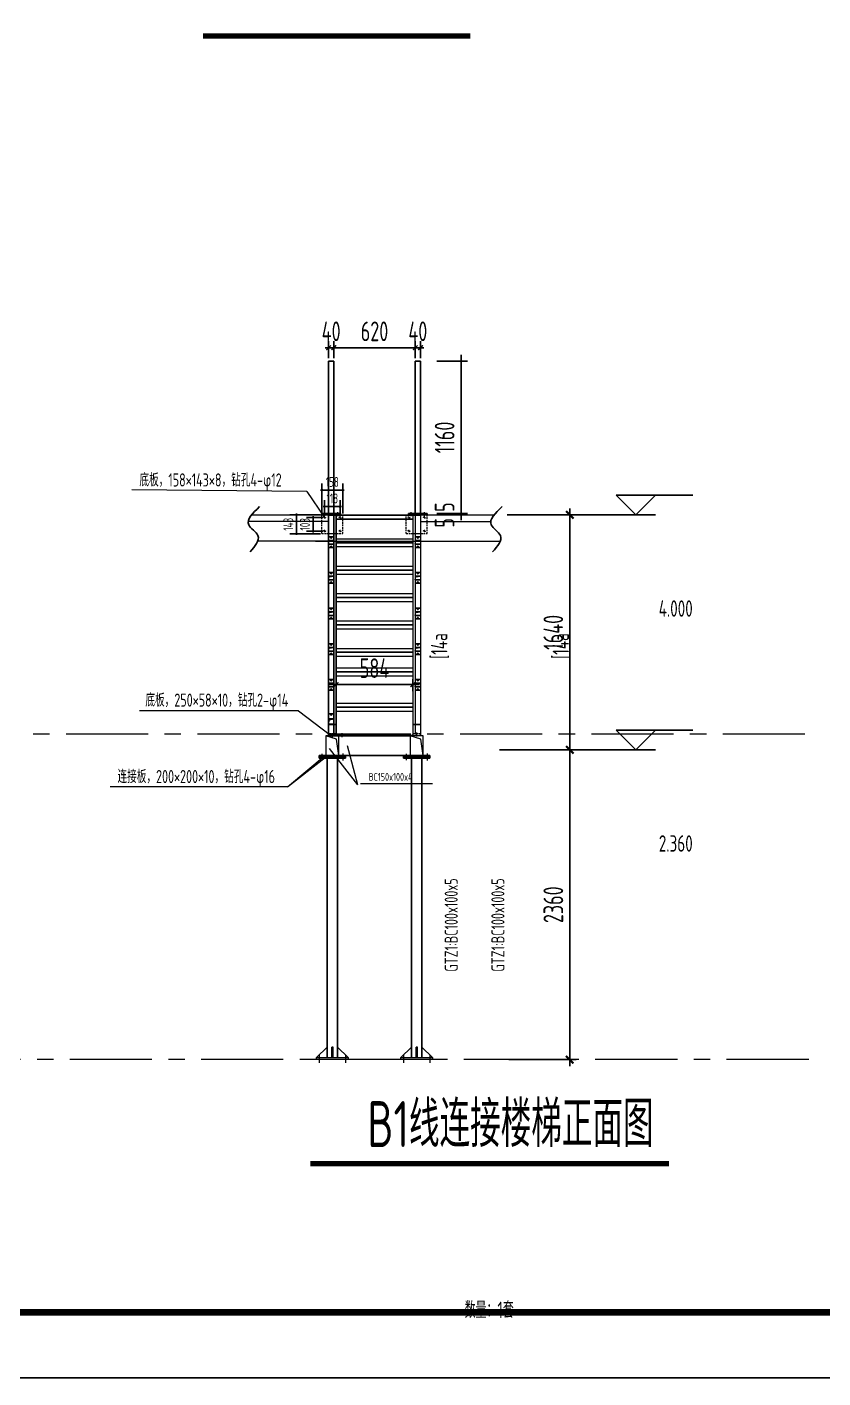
# Model space of a CAD drawing. Extents: x 498328 to 716449, y -893371 to -467753.
# Drawn here: x 589035 to 601154, y -893371 to -872786 of the extents above; entities that cross this region are included whole.
import ezdxf
from ezdxf.enums import TextEntityAlignment as Align

# ---------------------------------------------------------------- set-up
doc = ezdxf.new("R2010")
doc.units = 0
doc.header["$LTSCALE"] = 1000
doc.header["$PDMODE"] = 35
doc.header["$PDSIZE"] = 20
for name, pattern in [('CACHE', [0.375, 0.25, -0.125]), ('CENTER', [2, 1.25, -0.25, 0.25, -0.25]), ('CENTER2', [28.575, 19.05, -3.175, 3.175, -3.175])]:
    doc.linetypes.add(name, pattern=pattern)
doc.layers.get('0').update_dxf_attribs({"linetype": 'CONTINUOUS'})
doc.layers.get('Defpoints').update_dxf_attribs({"linetype": 'CONTINUOUS'})
for name, color, linetype in [('01', 7, 'CONTINUOUS'), ('1轮廓实线层', 7, 'CONTINUOUS'), ('AXIS', 251, 'CENTER'), ('DIM', 3, 'CONTINUOUS'), ('PUB_TEXT', 7, 'CONTINUOUS'), ('PUB_TITLE', 4, 'CONTINUOUS'), ('SD_NAME_TOPC', 7, 'CONTINUOUS'), ('THIN', 7, 'CONTINUOUS'), ('焊缝', 1, 'CONTINUOUS'), ('设备基础', 2, 'CONTINUOUS')]:
    doc.layers.add(name, color=color, linetype=linetype)
doc.layers.add('yichutu', color=7, linetype='CONTINUOUS', true_color=0xffffff, plot=False)
doc.layers.add('平立面图文字', color=7, linetype='CONTINUOUS', lineweight=18)
doc.layers.add('详图标注文字', color=7, linetype='CONTINUOUS', lineweight=18)
doc.styles.add('StTextStyle', font='yjkeng.shx', dxfattribs={"width": 0.7, "height": 250, "bigfont": 'yjkchn.shx'})
doc.styles.add('TSSD-REIN', font='tssdeng.shx', dxfattribs={"width": 0.7, "bigfont": 'tssdchn.shx'})
doc.styles.add('TSSD_DIMENSION', font='Tssdeng.shx', dxfattribs={"width": 0.7, "bigfont": 'hztxt.shx'})
doc.styles.add('TSSD_LABEL', font='Tssdeng.shx', dxfattribs={"width": 0.7, "bigfont": 'hztxt.shx'})
doc.styles.add('TSSD_REIN', font='Tssdeng.shx', dxfattribs={"width": 0.7, "bigfont": 'hztxt.shx'})
doc.dimstyles.new('TSSD_50_100', dxfattribs={"dimtxt": 300, "dimasz": 80, "dimexe": 100, "dimexo": 250, "dimgap": 100, "dimtad": 1, "dimdec": 0, "dimlfac": 0.5, "dimzin": 0, "dimdsep": 46, "dimtxsty": 'TSSD_DIMENSION', "dimblk": 'ARCHTICK', "dimcen": 0, "dimdle": 100, "dimclrt": 7, "dimadec": 0, "dimazin": 0, "dimtfac": 1, "dimtdec": 0, "dimtix": 1, "dimtmove": 2, "dimatfit": 3, "dimldrblk": 'ARCHTICK', "dimfxl": 0, "dimtolj": 1, "dimtzin": 0, "dimarcsym": 0})

# ---------------------------------------------------------------- blocks, each defined once
blk = doc.blocks.new('yct-841-594-84100-59400-100-1000.0')
at = {"layer": 'yichutu', "color": 7, "true_color": 0xffffff}
blk.add_lwpolyline([(0, 0), (0, 59400), (84100, 59400), (84100, 0)], close=True, dxfattribs=at)
blk = doc.blocks.new('_ARCHTICK')
at = {"color": 0, "const_width": 0.4}
blk.add_lwpolyline([(-0.71, -0.71), (0.71, 0.71)], dxfattribs=at)
blk = doc.blocks.new('*D930')
at = {"layer": 'Defpoints', "color": 0, "transparency": 16777216}
for p in [(596096, -880220), (597299, -880220), (595979, -883800)]:
    blk.add_point(p, dxfattribs=at)
at = {"layer": 'DIM', "color": 0, "lineweight": -2, "transparency": 16777216}
for p, q in [((597299, -883900), (597299, -880120)), ((596346, -880220), (597399, -880220)), ((596229, -883800), (597399, -883800))]:
    blk.add_line(p, q, dxfattribs=at)
at = {"layer": 'DIM', "color": 0, "lineweight": -2, "transparency": 16777216, "xscale": 80, "yscale": 80, "zscale": 80}
for p, rotation in [((597299, -880220), 90), ((597299, -883800), 270)]:
    blk.add_blockref('_ARCHTICK', p, dxfattribs=dict(at, rotation=rotation))
at = {"layer": 'DIM', "color": 7, "transparency": 16777216, "insert": (597049, -882010), "char_height": 300, "attachment_point": 5, "rotation": 90, "style": 'TSSD_DIMENSION'}
blk.add_mtext('\\A1;1640', dxfattribs=at)
blk = doc.blocks.new('*D931')
at = {"layer": 'Defpoints', "color": 0, "transparency": 16777216}
for p in [(595979, -883800), (597299, -883800), (596119, -888520)]:
    blk.add_point(p, dxfattribs=at)
at = {"layer": 'DIM', "color": 0, "lineweight": -2, "transparency": 16777216}
for p, q in [((596229, -883800), (597399, -883800)), ((597299, -888620), (597299, -883700)), ((596369, -888520), (597399, -888520))]:
    blk.add_line(p, q, dxfattribs=at)
at = {"layer": 'DIM', "color": 0, "lineweight": -2, "transparency": 16777216, "xscale": 80, "yscale": 80, "zscale": 80}
for p, rotation in [((597299, -883800), 90), ((597299, -888520), 270)]:
    blk.add_blockref('_ARCHTICK', p, dxfattribs=dict(at, rotation=rotation))
at = {"layer": 'DIM', "color": 7, "transparency": 16777216, "insert": (597049, -886160), "char_height": 300, "attachment_point": 5, "rotation": 90, "style": 'TSSD_DIMENSION'}
blk.add_mtext('\\A1;2360', dxfattribs=at)
blk = doc.blocks.new('*D934')
at = {"layer": 'Defpoints', "color": 0, "transparency": 16777216}
for p in [(593842, -879843), (593526, -880220), (593842, -880220)]:
    blk.add_point(p, dxfattribs=at)
at = {"layer": 'DIM', "color": 0, "lineweight": -2, "transparency": 16777216}
for p, q in [((593526, -880200), (593526, -879743)), ((593842, -880200), (593842, -879743)), ((593526, -879843), (593506, -879843)), ((593526, -879843), (593842, -879843)), ((593842, -879843), (593862, -879843))]:
    blk.add_line(p, q, dxfattribs=at)
at = {"layer": 'DIM', "color": 0, "lineweight": -2, "transparency": 16777216, "xscale": 20, "yscale": 20, "zscale": 20}
blk.add_blockref('_ARCHTICK', (593526, -879843), dxfattribs=at)
at = {"layer": 'DIM', "color": 0, "lineweight": -2, "transparency": 16777216, "xscale": 20, "yscale": 20, "zscale": 20, "rotation": 180}
blk.add_blockref('_ARCHTICK', (593842, -879843), dxfattribs=at)
at = {"layer": 'DIM', "color": 7, "transparency": 16777216, "insert": (593684, -879718), "char_height": 150, "attachment_point": 5, "style": 'TSSD_DIMENSION'}
blk.add_mtext('\\A1;158', dxfattribs=at)
blk = doc.blocks.new('*D935')
at = {"layer": 'Defpoints', "color": 0, "transparency": 16777216}
for p in [(593526, -880220), (593139, -880506), (593526, -880506)]:
    blk.add_point(p, dxfattribs=at)
at = {"layer": 'DIM', "color": 0, "lineweight": -2, "transparency": 16777216}
for p, q in [((593506, -880220), (593039, -880220)), ((593139, -880220), (593139, -880200)), ((593139, -880220), (593139, -880506)), ((593506, -880506), (593039, -880506)), ((593139, -880506), (593139, -880526))]:
    blk.add_line(p, q, dxfattribs=at)
at = {"layer": 'DIM', "color": 0, "lineweight": -2, "transparency": 16777216, "xscale": 20, "yscale": 20, "zscale": 20}
for p, rotation in [((593139, -880220), 270), ((593139, -880506), 90)]:
    blk.add_blockref('_ARCHTICK', p, dxfattribs=dict(at, rotation=rotation))
at = {"layer": 'DIM', "color": 7, "transparency": 16777216, "insert": (593014, -880363), "char_height": 150, "attachment_point": 5, "rotation": 90, "style": 'TSSD_DIMENSION'}
blk.add_mtext('\\A1;143', dxfattribs=at)
blk = doc.blocks.new('*D932')
at = {"layer": 'Defpoints', "color": 0, "transparency": 16777216}
for p in [(593802, -880094), (593566, -880260), (593802, -880260)]:
    blk.add_point(p, dxfattribs=at)
at = {"layer": 'DIM', "color": 0, "lineweight": -2, "transparency": 16777216}
for p, q in [((593566, -880094), (593546, -880094)), ((593566, -880240), (593566, -879994)), ((593566, -880094), (593802, -880094)), ((593802, -880240), (593802, -879994)), ((593802, -880094), (593822, -880094))]:
    blk.add_line(p, q, dxfattribs=at)
at = {"layer": 'DIM', "color": 0, "lineweight": -2, "transparency": 16777216, "xscale": 20, "yscale": 20, "zscale": 20}
blk.add_blockref('_ARCHTICK', (593566, -880094), dxfattribs=at)
at = {"layer": 'DIM', "color": 0, "lineweight": -2, "transparency": 16777216, "xscale": 20, "yscale": 20, "zscale": 20, "rotation": 180}
blk.add_blockref('_ARCHTICK', (593802, -880094), dxfattribs=at)
at = {"layer": 'DIM', "color": 7, "transparency": 16777216, "insert": (593684, -879969), "char_height": 150, "attachment_point": 5, "style": 'TSSD_DIMENSION'}
blk.add_mtext('\\A1;118', dxfattribs=at)
blk = doc.blocks.new('*D933')
at = {"layer": 'Defpoints', "color": 0, "transparency": 16777216}
for p in [(593566, -880260), (593392, -880466), (593566, -880466)]:
    blk.add_point(p, dxfattribs=at)
at = {"layer": 'DIM', "color": 0, "lineweight": -2, "transparency": 16777216}
for p, q in [((593546, -880260), (593292, -880260)), ((593392, -880260), (593392, -880240)), ((593392, -880260), (593392, -880466)), ((593546, -880466), (593292, -880466)), ((593392, -880466), (593392, -880486))]:
    blk.add_line(p, q, dxfattribs=at)
at = {"layer": 'DIM', "color": 0, "lineweight": -2, "transparency": 16777216, "xscale": 20, "yscale": 20, "zscale": 20}
for p, rotation in [((593392, -880260), 270), ((593392, -880466), 90)]:
    blk.add_blockref('_ARCHTICK', p, dxfattribs=dict(at, rotation=rotation))
at = {"layer": 'DIM', "color": 7, "transparency": 16777216, "insert": (593267, -880363), "char_height": 150, "attachment_point": 5, "rotation": 90, "style": 'TSSD_DIMENSION'}
blk.add_mtext('\\A1;103', dxfattribs=at)
blk = doc.blocks.new('*D936')
at = {"layer": 'Defpoints', "color": 0, "transparency": 16777216}
for p in [(595026, -877880), (595026, -880199), (595644, -880199)]:
    blk.add_point(p, dxfattribs=at)
at = {"layer": 'DIM', "color": 0, "lineweight": -2, "transparency": 16777216}
for p, q in [((595276, -877880), (595744, -877880)), ((595644, -877780), (595644, -880299)), ((595276, -880199), (595744, -880199))]:
    blk.add_line(p, q, dxfattribs=at)
at = {"layer": 'DIM', "color": 0, "lineweight": -2, "transparency": 16777216, "xscale": 10, "yscale": 10, "zscale": 10}
for p, rotation in [((595644, -877880), 90), ((595644, -880199), 270)]:
    blk.add_blockref('_ARCHTICK', p, dxfattribs=dict(at, rotation=rotation))
at = {"layer": 'DIM', "color": 7, "transparency": 16777216, "insert": (595394, -879040), "char_height": 300, "attachment_point": 5, "rotation": 90, "style": 'TSSD_DIMENSION'}
blk.add_mtext('\\A1;1160', dxfattribs=at)
blk = doc.blocks.new('*D937')
at = {"layer": 'Defpoints', "color": 0, "transparency": 16777216}
for p in [(595026, -880199), (595026, -880209), (595644, -880209)]:
    blk.add_point(p, dxfattribs=at)
at = {"layer": 'DIM', "color": 0, "lineweight": -2, "transparency": 16777216}
for p, q in [((595644, -880199), (595644, -880189)), ((595276, -880199), (595744, -880199)), ((595276, -880209), (595744, -880209)), ((595644, -880199), (595644, -880209)), ((595644, -880209), (595644, -880219))]:
    blk.add_line(p, q, dxfattribs=at)
at = {"layer": 'DIM', "color": 0, "lineweight": -2, "transparency": 16777216, "xscale": 10, "yscale": 10, "zscale": 10}
for p, rotation in [((595644, -880199), 270), ((595644, -880209), 90)]:
    blk.add_blockref('_ARCHTICK', p, dxfattribs=dict(at, rotation=rotation))
at = {"layer": 'DIM', "color": 7, "transparency": 16777216, "insert": (595394, -880101), "char_height": 300, "attachment_point": 5, "rotation": 90, "style": 'TSSD_DIMENSION'}
blk.add_mtext('\\A1;5', dxfattribs=at)
blk = doc.blocks.new('*D938')
at = {"layer": 'Defpoints', "color": 0, "transparency": 16777216}
for p in [(595026, -880209), (595026, -880220), (595644, -880220)]:
    blk.add_point(p, dxfattribs=at)
at = {"layer": 'DIM', "color": 0, "lineweight": -2, "transparency": 16777216}
for p, q in [((595276, -880209), (595744, -880209)), ((595276, -880220), (595744, -880220)), ((595644, -880209), (595644, -880199)), ((595644, -880209), (595644, -880220)), ((595644, -880220), (595644, -880230))]:
    blk.add_line(p, q, dxfattribs=at)
at = {"layer": 'DIM', "color": 0, "lineweight": -2, "transparency": 16777216, "xscale": 10, "yscale": 10, "zscale": 10}
for p, rotation in [((595644, -880209), 270), ((595644, -880220), 90)]:
    blk.add_blockref('_ARCHTICK', p, dxfattribs=dict(at, rotation=rotation))
at = {"layer": 'DIM', "color": 7, "transparency": 16777216, "insert": (595394, -880340), "char_height": 300, "attachment_point": 5, "rotation": 90, "style": 'TSSD_DIMENSION'}
blk.add_mtext('\\A1;5', dxfattribs=at)
blk = doc.blocks.new('*D941')
at = {"layer": 'Defpoints', "color": 0, "transparency": 16777216}
for p in [(593706, -877673), (593626, -877880), (593706, -877880)]:
    blk.add_point(p, dxfattribs=at)
at = {"layer": 'DIM', "color": 0, "lineweight": -2, "transparency": 16777216}
for p, q in [((593626, -877673), (593576, -877673)), ((593626, -877830), (593626, -877573)), ((593626, -877673), (593706, -877673)), ((593706, -877830), (593706, -877573)), ((593706, -877673), (593756, -877673))]:
    blk.add_line(p, q, dxfattribs=at)
at = {"layer": 'DIM', "color": 0, "lineweight": -2, "transparency": 16777216, "xscale": 50, "yscale": 50, "zscale": 50}
blk.add_blockref('_ARCHTICK', (593626, -877673), dxfattribs=at)
at = {"layer": 'DIM', "color": 0, "lineweight": -2, "transparency": 16777216, "xscale": 50, "yscale": 50, "zscale": 50, "rotation": 180}
blk.add_blockref('_ARCHTICK', (593706, -877673), dxfattribs=at)
at = {"layer": 'DIM', "color": 7, "transparency": 16777216, "insert": (593666, -877423), "char_height": 300, "attachment_point": 5, "style": 'TSSD_DIMENSION'}
blk.add_mtext('\\A1;40', dxfattribs=at)
blk = doc.blocks.new('*D942')
at = {"layer": 'Defpoints', "color": 0, "transparency": 16777216}
for p in [(594946, -877673), (593706, -877880), (594946, -877880)]:
    blk.add_point(p, dxfattribs=at)
at = {"layer": 'DIM', "color": 0, "lineweight": -2, "transparency": 16777216}
for p, q in [((593606, -877673), (595046, -877673)), ((593706, -877830), (593706, -877573)), ((594946, -877830), (594946, -877573))]:
    blk.add_line(p, q, dxfattribs=at)
at = {"layer": 'DIM', "color": 0, "lineweight": -2, "transparency": 16777216, "xscale": 50, "yscale": 50, "zscale": 50, "rotation": 180}
blk.add_blockref('_ARCHTICK', (593706, -877673), dxfattribs=at)
at = {"layer": 'DIM', "color": 0, "lineweight": -2, "transparency": 16777216, "xscale": 50, "yscale": 50, "zscale": 50}
blk.add_blockref('_ARCHTICK', (594946, -877673), dxfattribs=at)
at = {"layer": 'DIM', "color": 7, "transparency": 16777216, "insert": (594326, -877423), "char_height": 300, "attachment_point": 5, "style": 'TSSD_DIMENSION'}
blk.add_mtext('\\A1;620', dxfattribs=at)
blk = doc.blocks.new('*D940')
at = {"layer": 'Defpoints', "color": 0, "transparency": 16777216}
for p in [(595026, -877673), (594946, -877880), (595026, -877880)]:
    blk.add_point(p, dxfattribs=at)
at = {"layer": 'DIM', "color": 0, "lineweight": -2, "transparency": 16777216}
for p, q in [((594946, -877673), (594896, -877673)), ((594946, -877830), (594946, -877573)), ((594946, -877673), (595026, -877673)), ((595026, -877830), (595026, -877573)), ((595026, -877673), (595076, -877673))]:
    blk.add_line(p, q, dxfattribs=at)
at = {"layer": 'DIM', "color": 0, "lineweight": -2, "transparency": 16777216, "xscale": 50, "yscale": 50, "zscale": 50}
blk.add_blockref('_ARCHTICK', (594946, -877673), dxfattribs=at)
at = {"layer": 'DIM', "color": 0, "lineweight": -2, "transparency": 16777216, "xscale": 50, "yscale": 50, "zscale": 50, "rotation": 180}
blk.add_blockref('_ARCHTICK', (595026, -877673), dxfattribs=at)
at = {"layer": 'DIM', "color": 7, "transparency": 16777216, "insert": (594986, -877423), "char_height": 300, "attachment_point": 5, "style": 'TSSD_DIMENSION'}
blk.add_mtext('\\A1;40', dxfattribs=at)
blk = doc.blocks.new('*D943')
at = {"layer": 'Defpoints', "color": 0, "transparency": 16777216}
for p in [(593742, -882672), (594910, -882672), (594910, -882805)]:
    blk.add_point(p, dxfattribs=at)
at = {"layer": 'DIM', "color": 0, "lineweight": -2, "transparency": 16777216}
for p, q in [((593642, -882805), (595010, -882805)), ((593742, -882722), (593742, -882905)), ((594910, -882722), (594910, -882905))]:
    blk.add_line(p, q, dxfattribs=at)
at = {"layer": 'DIM', "color": 0, "lineweight": -2, "transparency": 16777216, "xscale": 50, "yscale": 50, "zscale": 50, "rotation": 180}
blk.add_blockref('_ARCHTICK', (593742, -882805), dxfattribs=at)
at = {"layer": 'DIM', "color": 0, "lineweight": -2, "transparency": 16777216, "xscale": 50, "yscale": 50, "zscale": 50}
blk.add_blockref('_ARCHTICK', (594910, -882805), dxfattribs=at)
at = {"layer": 'DIM', "color": 7, "transparency": 16777216, "insert": (594326, -882555), "char_height": 300, "attachment_point": 5, "style": 'TSSD_DIMENSION'}
blk.add_mtext('\\A1;584', dxfattribs=at)

msp = doc.modelspace()

# ---------------------------------------------------------------- hatches: boundary and pattern name
at = {"layer": '焊缝'}
h = msp.add_hatch(dxfattribs=at)
h.set_pattern_fill('ANSI31', color=0)
h.set_pattern_definition([(45, (118855.4622, -142240.2433), (-2.24506403, 2.24506403), [])])
h.paths.add_polyline_path([(593742.1, -883579.6), (594910.3, -883579.6), (594910.3, -883585.6), (593742.1, -883585.6)])

# ---------------------------------------------------------------- linework, layer by layer
at = {"layer": '01', "color": 8, "lineweight": 9}
for p, q in [((593297.1, -879861.2), (590630.5, -879840.4)), ((593297.1, -879861.2), (593566.1, -880259.6)), ((593168.9, -883203.7), (590748.8, -883203.7)), ((593168.9, -883203.7), (593655.9, -883576.3)), ((593001.7, -884364.3), (593560.9, -883897.8)), ((593001.7, -884364.3), (593577.3, -883916.2)), ((593001.7, -884364.3), (590302, -884364.3))]:
    msp.add_line(p, q, dxfattribs=at)
at = {"layer": '1轮廓实线层', "lineweight": 20}
for p, q in [((593626.3, -880319.6), (592402.8, -880319.6)), ((592453.6, -880219.6), (596146.6, -880219.6)), ((593626.1, -880225.6), (593742.1, -880225.6)), ((594910.1, -880225.6), (595026.1, -880225.6)), ((594910.3, -880219.6), (594910.3, -883565.6)), ((594910.3, -880225.6), (595026.3, -880225.6)), ((594946.3, -880219.6), (594946.3, -883565.6)), ((595026.3, -880219.6), (595026.3, -883565.6)), ((595026.3, -880319.6), (596095.7, -880319.6)), ((593742.3, -880583.9), (594910.3, -880583.9)), ((593626.3, -880619.6), (592547.8, -880619.6)), ((593742.3, -880703.9), (594910.3, -880703.9)), ((595026.3, -880619.6), (596240.8, -880619.6)), ((593742.3, -881001.4), (594910.3, -881001.4)), ((593742.3, -881121.4), (594910.3, -881121.4)), ((593742.2, -881418.5), (594910.3, -881418.5)), ((593742.2, -881538.5), (594910.3, -881538.5)), ((593742.1, -881836.4), (594910.2, -881836.4)), ((593742.1, -881956.4), (594910.2, -881956.4)), ((593742.1, -882253.9), (594910.2, -882253.9)), ((593742.1, -882373.9), (594910.2, -882373.9)), ((593742.2, -882552.2), (594910.3, -882552.2)), ((593742.2, -882672.2), (594910.3, -882672.2)), ((593742.1, -883088.1), (594910.3, -883088.1)), ((593742.1, -883208.1), (594910.3, -883208.1)), ((593444.1, -888487.6), (593924.1, -888487.6)), ((593444.1, -888519.6), (593444.1, -888487.6)), ((593924.1, -888519.6), (593444.1, -888519.6)), ((593924.1, -888487.6), (593924.1, -888519.6)), ((594728.3, -888487.6), (595208.3, -888487.6)), ((594728.3, -888519.6), (594728.3, -888487.6)), ((595208.3, -888519.6), (594728.3, -888519.6)), ((595208.3, -888487.6), (595208.3, -888519.6))]:
    msp.add_line(p, q, dxfattribs=at)
at = {"layer": '1轮廓实线层', "linetype": 'CACHE', "lineweight": 20, "ltscale": 0.1}
for p, q in [((593526.1, -880505.6), (593526.1, -880219.6)), ((593526.1, -880219.6), (593842.1, -880219.6)), ((593842.1, -880505.6), (593842.1, -880219.6)), ((594810.1, -880505.6), (594810.1, -880219.6)), ((594810.1, -880219.6), (595126.1, -880219.6)), ((595126.1, -880505.6), (595126.1, -880219.6)), ((593526.1, -880505.6), (593842.1, -880505.6)), ((593626.3, -880505), (593742.3, -880505)), ((594810.1, -880505.6), (595126.1, -880505.6)), ((594910.3, -880505), (595026.3, -880505)), ((594910.3, -880505), (595026.3, -880505)), ((593742.1, -883554), (593626.1, -883554)), ((595026.5, -883554), (594910.3, -883554))]:
    msp.add_line(p, q, dxfattribs=at)
at = {"layer": '1轮廓实线层', "color": 8, "lineweight": 9}
for p, q in [((593426.3, -880619.6), (595026.3, -880619.6)), ((593626.1, -880666.5), (593637, -880618.3)), ((593637, -880618.3), (593706.1, -880610.8)), ((594946.3, -880666.5), (594957.1, -880618.3)), ((594957.1, -880618.3), (595026.3, -880610.8)), ((593626.1, -881209.9), (593637, -881161.7)), ((593637, -881161.7), (593706.1, -881154.2)), ((594946.3, -881209.9), (594957.1, -881161.7)), ((594957.1, -881161.7), (595026.3, -881154.2)), ((593626.1, -881753.3), (593637, -881705.1)), ((593637, -881705.1), (593706.1, -881697.5)), ((594946.3, -881753.3), (594957.1, -881705.1)), ((594957.1, -881705.1), (595026.3, -881697.5)), ((593637, -882248.5), (593706.1, -882240.9)), ((594957.1, -882248.5), (595026.3, -882240.9)), ((593626.1, -882296.6), (593637, -882248.5)), ((594946.3, -882296.6), (594957.1, -882248.5)), ((593626.1, -882840), (593637, -882791.8)), ((593637, -882791.8), (593706.1, -882784.3)), ((594946.3, -882840), (594957.1, -882791.8)), ((594957.1, -882791.8), (595026.3, -882784.3)), ((593626.1, -883407.8), (593640.6, -883342.1)), ((593640.6, -883342.1), (593706.1, -883327.7)), ((593749.6, -883637.4), (593584.1, -883585.6)), ((593784.1, -883885.6), (593749.6, -883637.4)), ((595033.7, -883637.4), (594868.3, -883585.6)), ((595068.3, -883885.6), (595033.7, -883637.4))]:
    msp.add_line(p, q, dxfattribs=at)
at = {"layer": '1轮廓实线层', "color": 8, "linetype": 'CENTER2', "lineweight": 20, "ltscale": 0.01}
for p, q in [((593684.1, -883606.3), (593684.1, -883544.8)), ((593834.1, -883606.3), (593834.1, -883544.8)), ((594968.4, -883595.6), (594968.4, -883534.1))]:
    msp.add_line(p, q, dxfattribs=at)
at = {"layer": '1轮廓实线层', "linetype": 'CENTER2', "lineweight": 20, "ltscale": 0.01}
for p, q in [((593524.1, -883858.5), (593524.1, -883957.8)), ((593844.1, -883855.8), (593844.1, -883960.4)), ((594808.3, -883858.4), (594808.3, -883957.7)), ((595128.3, -883855.8), (595128.3, -883960.4)), ((593484.1, -888450.4), (593484.1, -888570.2)), ((593884.1, -888450.4), (593884.1, -888570.2)), ((594768.3, -888450.4), (594768.3, -888570.1)), ((595168.3, -888450.4), (595168.3, -888570.1))]:
    msp.add_line(p, q, dxfattribs=at)
at = {"layer": '1轮廓实线层', "lineweight": 9}
for p, q in [((593444.1, -888487.6), (593604.1, -888327.6)), ((593674.1, -888487.6), (593674.1, -888327.6)), ((593694.1, -888487.6), (593694.1, -888327.6)), ((593924.1, -888487.6), (593764.1, -888327.6)), ((594728.3, -888487.6), (594888.3, -888327.6)), ((594958.3, -888487.6), (594958.3, -888327.6)), ((594978.3, -888487.6), (594978.3, -888327.6)), ((595208.3, -888487.6), (595048.3, -888327.6))]:
    msp.add_line(p, q, dxfattribs=at)
at = {"layer": '1轮廓实线层', "lineweight": 20}
for points in [[(593784.1, -883585.6), (593584.1, -883585.6), (593584.1, -883885.6), (593784.1, -883885.6)], [(595068.3, -883585.6), (594868.3, -883585.6), (594868.3, -883885.6), (595068.3, -883885.6)]]:
    msp.add_lwpolyline(points, close=True, dxfattribs=at)
at = {"layer": '1轮廓实线层', "linetype": 'CACHE', "lineweight": 20, "ltscale": 0.1}
for centre in [(593566.1, -880259.6), (593802.1, -880259.6), (594850.1, -880259.6), (595086.1, -880259.6), (593566.1, -880465.6), (593802.1, -880465.6), (594850.1, -880465.6), (595086.1, -880465.6)]:
    msp.add_circle(centre, 12, dxfattribs=at)
at = {"layer": 'AXIS', "lineweight": 20}
for p, q in [((593566.1, -880241.6), (593566.1, -880179.6)), ((593566.1, -880241.6), (593566.1, -880179.6)), ((593766.1, -880241.6), (593766.1, -880179.6)), ((594886.1, -880241.6), (594886.1, -880179.6)), ((595086.1, -880241.6), (595086.1, -880179.6)), ((600878.9, -883559.6), (562067.6, -883559.6)), ((600937.4, -888519.6), (561616.4, -888519.6))]:
    msp.add_line(p, q, dxfattribs=at)
at = {"layer": 'PUB_TEXT', "color": 8, "lineweight": 15}
for p, q in [((594071, -884332.6), (593638.8, -883780.5)), ((594071, -884332.6), (593913.5, -883740.3)), ((594111.7, -884311.3), (595209.3, -884311.3))]:
    msp.add_line(p, q, dxfattribs=at)
at = {"layer": 'PUB_TITLE'}
msp.add_lwpolyline([(526627.4, -893370.7), (610727.4, -893370.7), (610727.4, -833970.7), (526627.4, -833970.7)], close=True, dxfattribs=at)
at = {"layer": 'PUB_TITLE', "const_width": 100}
msp.add_lwpolyline([(529127.4, -892370.7), (609727.4, -892370.7), (609727.4, -834970.7), (529127.4, -834970.7)], close=True, dxfattribs=at)
at = {"layer": 'SD_NAME_TOPC', "const_width": 80}
for points in [[(591714, -872922.4), (595782.7, -872922.4)], [(593348.3, -890105.2), (598810.1, -890105.2)]]:
    msp.add_lwpolyline(points, dxfattribs=at)
at = {"layer": 'THIN'}
for p, q in [((598305.9, -880219.6), (598005.9, -879919.6)), ((598005.9, -879919.6), (598605.9, -879919.6)), ((598305.9, -880219.6), (598605.9, -879919.6)), ((598605.9, -879919.6), (599171.3, -879919.6)), ((597359.6, -880219.6), (598605.9, -880219.6)), ((598305.9, -880219.6), (598305.9, -880219.6)), ((598305.9, -883799.6), (598005.9, -883499.6)), ((598005.9, -883499.6), (598605.9, -883499.6)), ((598305.9, -883799.6), (598605.9, -883499.6)), ((598605.9, -883499.6), (599171.3, -883499.6)), ((597359.6, -883799.6), (598605.9, -883799.6)), ((598305.9, -883799.6), (598305.9, -883799.6))]:
    msp.add_line(p, q, dxfattribs=at)
at = {"layer": '焊缝', "color": 7, "true_color": 0xffffff}
for p, q in [((593626.1, -880199.6), (593626.1, -877879.6)), ((593626.1, -877879.6), (593706.1, -877879.6)), ((593706.1, -880199.6), (593706.1, -877879.6)), ((594946.1, -880199.6), (594946.1, -877879.6)), ((594946.1, -877879.6), (595026.1, -877879.6)), ((595026.1, -880199.6), (595026.1, -877879.6)), ((593526.1, -880199.6), (593526.1, -880219.6)), ((593626.1, -883565.6), (593626.1, -880225.6)), ((593706.1, -883565.6), (593706.1, -880225.6)), ((593742.1, -883565.6), (593742.1, -880225.6)), ((593742.1, -880225.6), (594910.3, -880225.6)), ((593742.1, -880285.6), (594910.3, -880285.6)), ((593806.1, -880199.6), (593806.1, -880219.6)), ((594846.1, -880199.6), (594846.1, -880219.6)), ((595126.1, -880199.6), (595126.1, -880219.6)), ((593626.1, -883412.3), (593742.1, -883412.3)), ((594910.3, -883412.3), (595026.3, -883412.3)), ((593742.1, -883565.6), (593626.1, -883565.6)), ((593626.1, -883565.6), (593626.1, -883585.6)), ((593874.1, -883585.6), (593626.1, -883585.6)), ((593742.1, -883565.6), (593742.1, -883585.6)), ((593742.1, -883579.6), (594910.3, -883579.6)), ((593742.1, -883579.6), (593742.1, -883585.6)), ((593742.1, -883585.6), (594910.3, -883585.6)), ((593784.1, -883585.6), (594868.3, -883585.6)), ((594910.3, -883585.6), (594910.3, -883565.6)), ((594910.3, -883579.6), (594910.3, -883585.6)), ((595026.3, -883565.6), (595026.3, -883585.6)), ((593784.1, -883885.6), (594868.3, -883885.6))]:
    msp.add_line(p, q, dxfattribs=at)
at = {"layer": '焊缝', "color": 0}
for p, q in [((593806.1, -880199.6), (593526.1, -880199.6)), ((593806.1, -880209.6), (593526.1, -880209.6)), ((593806.1, -880219.6), (593526.1, -880219.6)), ((595126.1, -880199.6), (594846.1, -880199.6)), ((595126.1, -880209.6), (594846.1, -880209.6)), ((595126.1, -880219.6), (594846.1, -880219.6))]:
    msp.add_line(p, q, dxfattribs=at)
at = {"layer": '设备基础', "color": 0}
for p, q in [((593626.1, -880555.2), (593706.1, -880555.2)), ((594946.3, -880555.2), (595026.3, -880555.2)), ((593626.1, -880610.8), (593706.1, -880610.8)), ((593626.1, -880666.5), (593706.1, -880666.5)), ((593626.1, -880715.2), (593706.1, -880715.2)), ((593742.3, -880643.9), (594910.3, -880643.9)), ((594946.3, -880610.8), (595026.3, -880610.8)), ((594946.3, -880666.5), (595026.3, -880666.5)), ((594946.3, -880715.2), (595026.3, -880715.2)), ((593626.1, -881098.5), (593706.1, -881098.5)), ((593626.1, -881154.2), (593706.1, -881154.2)), ((593626.1, -881209.9), (593706.1, -881209.9)), ((593742.3, -881061.4), (594910.3, -881061.4)), ((594946.3, -881098.5), (595026.3, -881098.5)), ((594946.3, -881154.2), (595026.3, -881154.2)), ((594946.3, -881209.9), (595026.3, -881209.9)), ((593626.1, -881258.6), (593706.1, -881258.6)), ((594946.3, -881258.6), (595026.3, -881258.6)), ((593742.2, -881478.5), (594910.3, -881478.5)), ((593626.1, -881641.9), (593706.1, -881641.9)), ((593626.1, -881697.5), (593706.1, -881697.5)), ((593626.1, -881753.3), (593706.1, -881753.3)), ((593626.1, -881802), (593706.1, -881802)), ((594946.3, -881641.9), (595026.3, -881641.9)), ((594946.3, -881697.5), (595026.3, -881697.5)), ((594946.3, -881753.3), (595026.3, -881753.3)), ((594946.3, -881802), (595026.3, -881802)), ((593742.1, -881896.4), (594910.2, -881896.4)), ((593626.1, -882185.3), (593706.1, -882185.3)), ((593626.1, -882240.9), (593706.1, -882240.9)), ((594946.3, -882185.3), (595026.3, -882185.3)), ((594946.3, -882240.9), (595026.3, -882240.9)), ((593626.1, -882296.6), (593706.1, -882296.6)), ((593626.1, -882345.3), (593706.1, -882345.3)), ((593742.1, -882313.9), (594910.2, -882313.9)), ((594946.3, -882296.6), (595026.3, -882296.6)), ((594946.3, -882345.3), (595026.3, -882345.3)), ((593742.2, -882612.2), (594910.3, -882612.2)), ((593626.1, -882728.7), (593706.1, -882728.7)), ((593626.1, -882784.3), (593706.1, -882784.3)), ((593626.1, -882840), (593706.1, -882840)), ((594946.3, -882728.7), (595026.3, -882728.7)), ((594946.3, -882784.3), (595026.3, -882784.3)), ((594946.3, -882840), (595026.3, -882840)), ((593626.1, -882888.7), (593706.1, -882888.7)), ((594946.3, -882888.7), (595026.3, -882888.7)), ((593626.4, -883253.4), (593706.4, -883253.4)), ((593742.1, -883148.1), (594910.3, -883148.1)), ((593626.1, -883327.7), (593706.1, -883327.7)), ((593626.1, -883407.8), (593706.1, -883407.8)), ((593484.1, -883885.6), (593884.1, -883885.6)), ((593484.1, -883885.6), (593484.1, -883905.6)), ((593884.1, -883885.6), (593884.1, -883905.6)), ((594768.3, -883885.6), (595168.3, -883885.6)), ((594768.3, -883885.6), (594768.3, -883905.6)), ((595168.3, -883885.6), (595168.3, -883905.6)), ((593484.1, -883905.6), (593884.1, -883905.6)), ((593484.1, -883925.6), (593484.1, -883905.6)), ((593484.1, -883925.6), (593884.1, -883925.6)), ((593604.1, -883925.6), (593604.1, -888487.6)), ((593764.1, -883925.6), (593764.1, -888487.6)), ((593884.1, -883925.6), (593884.1, -883905.6)), ((594768.3, -883905.6), (595168.3, -883905.6)), ((594768.3, -883925.6), (594768.3, -883905.6)), ((594768.3, -883925.6), (595168.3, -883925.6)), ((594888.3, -883925.6), (594888.3, -888487.6)), ((595048.3, -883925.6), (595048.3, -888487.6)), ((595168.3, -883925.6), (595168.3, -883905.6)), ((593674.1, -888327.6), (593694.1, -888327.6)), ((594958.3, -888327.6), (594978.3, -888327.6))]:
    msp.add_line(p, q, dxfattribs=at)
for centre in [(593666.1, -880572.3), (594986.3, -880572.3), (593666.1, -880698), (594986.3, -880698), (593666.1, -881115.7), (594986.3, -881115.7), (593666.1, -881241.4), (594986.3, -881241.4), (593666.1, -881659.1), (593666.1, -881784.8), (594986.3, -881659.1), (594986.3, -881784.8), (593666.1, -882202.4), (594986.3, -882202.4), (593666.1, -882328.2), (594986.3, -882328.2), (593666.1, -882745.8), (594986.3, -882745.8), (593666.1, -882871.5), (594986.3, -882871.5), (593666.4, -883270.6)]:
    msp.add_ellipse(centre, major_axis=(-6, 0), ratio=0.5433917, dxfattribs=at)
for points in [[(592575.1, -880094.3), (592410.5, -880371.4), (592550.7, -880535.9), (592431.8, -880782.6)], [(596268, -880094.3), (596103.4, -880371.4), (596243.6, -880535.9), (596124.8, -880782.6)]]:
    msp.add_spline(points, degree=3, dxfattribs=at)

# ---------------------------------------------------------------- block references
at = {"layer": 'yichutu'}
msp.add_blockref('yct-841-594-84100-59400-100-1000.0', (526627.4, -893370.7), dxfattribs=at)

# ---------------------------------------------------------------- texts
at = {"layer": 'PUB_TEXT', "lineweight": 15, "width": 0.7}
for s, height, style, p in [('底板，158×143×8，钻孔4-φ12', 200, 'TSSD_REIN', (590745.9, -879787.3)), ('底板，250×58×10，钻孔2-φ14', 200, 'TSSD_REIN', (590837.1, -883142)), ('连接板，200×200×10，钻孔4-φ16', 200, 'TSSD_REIN', (590412.2, -884306.6)), ('BC150x100x4', 120, 'TSSD_REIN', (594236.2, -884271.8)), ('B1线连接楼梯正面图', 700, 'TSSD-REIN', (594218.6, -889851.7))]:
    msp.add_text(s, height=height, dxfattribs=dict(at, style=style)).set_placement(p)
at = {"layer": 'THIN', "style": 'TSSD_LABEL', "width": 0.7}
for s, p in [('4.000', (599171.3, -881846.5)), ('2.360', (599171.3, -885426.5))]:
    msp.add_text(s, height=250, dxfattribs=at).set_placement(p, align=Align.BOTTOM_RIGHT)
at = {"layer": '平立面图文字', "color": 7, "style": 'StTextStyle', "width": 0.7}
for s, height, p in [('[14a', 250, (595511.6, -882415.1)), ('[14a', 250, (597362.8, -882415.1)), ('GTZ1:BC100x100x5', 200, (595654.5, -887180.1)), ('GTZ1:BC100x100x5', 200, (596364.9, -887180.1))]:
    msp.add_text(s, height=height, rotation=90, dxfattribs=at).set_placement(p, align=Align.BOTTOM_LEFT)
at = {"layer": '详图标注文字', "color": 7, "style": 'StTextStyle', "width": 0.7}
msp.add_text('数量：1套', height=250, dxfattribs=at).set_placement((596072.8, -892534.2), align=Align.BOTTOM_CENTER)

# ---------------------------------------------------------------- dimensions: what is measured, and where the dimension line sits
at = {"layer": 'DIM'}
for base, p1, p2, override, picture, middle in [((593706.1, -877673.1), (593626.1, -877879.6), (593706.1, -877879.6), {"dimasz": 50, "dimexo": 50}, '*D941', (593666.1, -877423.1)), ((594946.1, -877673.1), (593706.1, -877879.6), (594946.1, -877879.6), {"dimasz": 50, "dimexo": 50}, '*D942', (594326.1, -877423.1)), ((595026.1, -877673.1), (594946.1, -877879.6), (595026.1, -877879.6), {"dimasz": 50, "dimexo": 50}, '*D940', (594986.1, -877423.1)), ((593842.1, -879843.3), (593526.1, -880219.6), (593842.1, -880219.6), {"dimtxt": 150, "dimasz": 20, "dimexo": 20, "dimgap": 50}, '*D934', (593684.1, -879718.3)), ((593802.1, -880094.1), (593566.1, -880259.6), (593802.1, -880259.6), {"dimtxt": 150, "dimasz": 20, "dimexo": 20, "dimgap": 50}, '*D932', (593684.1, -879969.1)), ((594910.3, -882804.6), (593742.2, -882672.2), (594910.3, -882672.2), {"dimasz": 50, "dimexo": 50}, '*D943', (594326.2, -882554.6))]:
    dim = msp.add_linear_dim(base=base, p1=p1, p2=p2, dimstyle='TSSD_50_100', override=override, dxfattribs=at)
    dim.commit()
    dim.dimension.update_dxf_attribs({"geometry": picture, "text_midpoint": middle})
for base, p1, p2, override, picture, middle in [((595643.6, -880199.4), (595026.1, -877879.6), (595026.1, -880199.4), {"dimasz": 10}, '*D936', (595393.6, -879039.5)), ((593138.7, -880505.6), (593526.1, -880219.6), (593526.1, -880505.6), {"dimtxt": 150, "dimasz": 20, "dimexo": 20, "dimgap": 50}, '*D935', (593013.7, -880362.6)), ((593392.3, -880465.6), (593566.1, -880259.6), (593566.1, -880465.6), {"dimtxt": 150, "dimasz": 20, "dimexo": 20, "dimgap": 50}, '*D933', (593267.3, -880362.6))]:
    dim = msp.add_linear_dim(base=base, p1=p1, p2=p2, angle=90, dimstyle='TSSD_50_100', override=override, dxfattribs=at)
    dim.commit()
    dim.dimension.update_dxf_attribs({"geometry": picture, "text_midpoint": middle})
for base, p1, p2, picture, middle in [((595643.6, -880209.4), (595026.1, -880199.4), (595026.1, -880209.4), '*D937', (595393.6, -880101.5)), ((595643.6, -880219.6), (595026.1, -880209.4), (595026.1, -880219.6), '*D938', (595393.6, -880339.6))]:
    dim = msp.add_linear_dim(base=base, p1=p1, p2=p2, angle=90, dimstyle='TSSD_50_100', override={"dimasz": 10}, dxfattribs=at)
    dim.commit()
    dim.dimension.update_dxf_attribs({"geometry": picture, "text_midpoint": middle, "dimtype": 160})
dim = msp.add_linear_dim(base=(597299, -880219.6), p1=(595979.3, -883799.6), p2=(596095.7, -880219.6), angle=90, text='1640', dimstyle='TSSD_50_100', dxfattribs=at)
dim.commit()
dim.dimension.update_dxf_attribs({"geometry": '*D930', "text_midpoint": (597049, -882009.6)})
dim = msp.add_linear_dim(base=(597299, -883799.6), p1=(596119.3, -888519.6), p2=(595979.3, -883799.6), angle=90, dimstyle='TSSD_50_100', dxfattribs=at)
dim.commit()
dim.dimension.update_dxf_attribs({"geometry": '*D931', "text_midpoint": (597049, -886159.6)})

doc.saveas('drawing.dxf')
